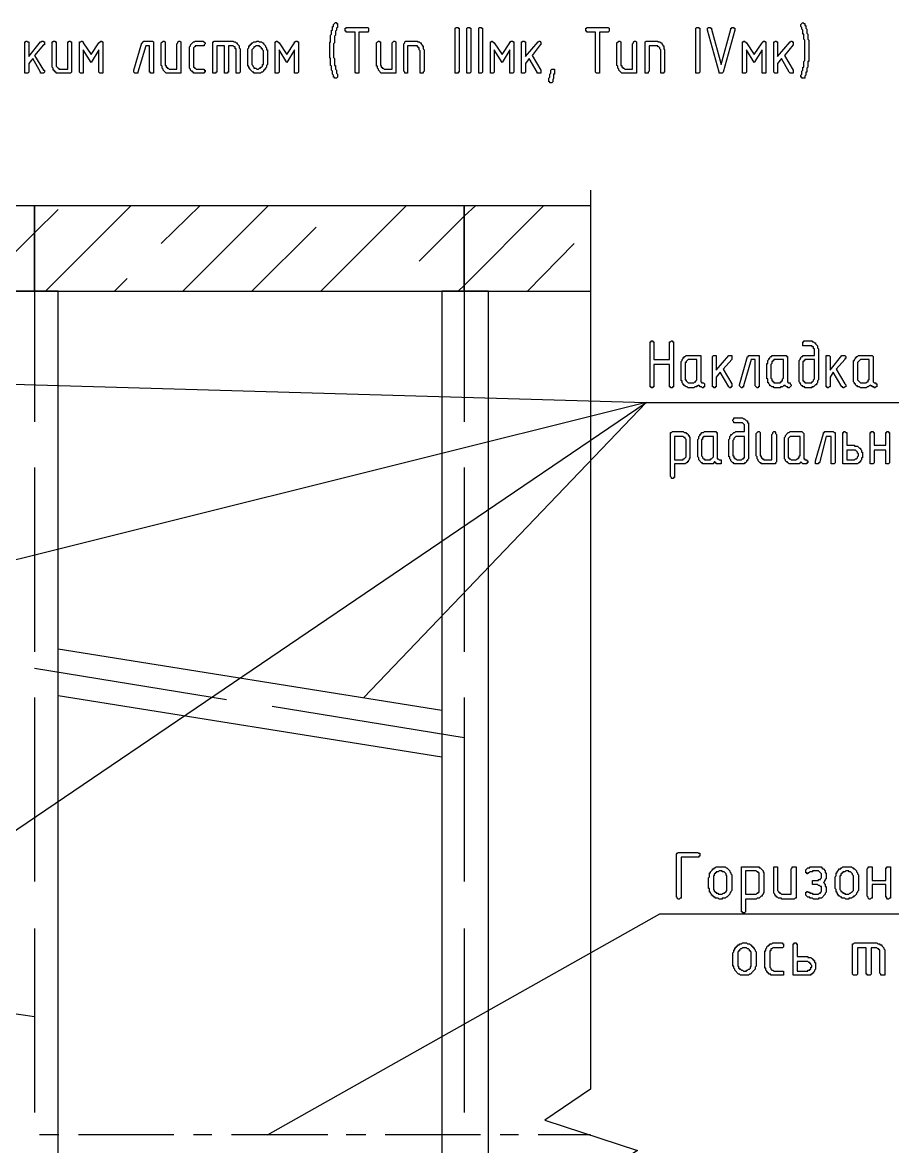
# Model space of a CAD drawing. Header units: millimetres. Extents: x 1 to 1188, y 1 to 840.
# Drawn here: x 120.9 to 177.6, y 323.3 to 396.6 of the extents above; entities that cross this region are included whole.
import ezdxf

# ---------------------------------------------------------------- set-up
doc = ezdxf.new("R2010")
doc.units = ezdxf.units.MM
doc.layers.add('GEOMETRY', color=7, linetype='Continuous')

msp = doc.modelspace()

# ---------------------------------------------------------------- linework, layer by layer
at = {"layer": 'GEOMETRY'}
for points in [[(141.168, 394.786), (141.168, 394.342), (141.231, 394.279), (141.231, 393.834), (141.294, 393.834), (141.294, 393.58), (141.358, 393.517), (141.358, 393.327), (141.421, 393.263), (141.421, 393.072), (141.358, 393.008), (141.231, 393.008), (141.231, 393.072), (141.168, 393.072), (141.168, 393.198), (141.104, 393.263), (141.104, 393.453), (141.041, 393.517), (141.041, 393.77), (140.977, 393.834), (140.977, 394.279), (140.914, 394.342), (140.914, 395.294), (140.977, 395.358), (140.977, 395.803), (141.041, 395.866), (141.041, 396.12), (141.104, 396.12), (141.104, 396.373), (141.168, 396.373), (141.168, 396.502), (141.294, 396.628), (141.358, 396.628), (141.358, 396.565), (141.421, 396.565), (141.421, 396.31), (141.358, 396.247), (141.358, 396.12), (141.294, 396.056), (141.294, 395.803), (141.231, 395.739), (141.231, 395.294), (141.168, 395.231)], [(171.902, 394.786), (171.902, 395.485), (171.839, 395.548), (171.839, 395.866), (171.775, 395.866), (171.775, 396.12), (171.71, 396.183), (171.71, 396.31), (171.647, 396.373), (171.647, 396.502), (171.71, 396.565), (171.775, 396.628), (171.839, 396.565), (171.902, 396.565), (171.902, 396.438), (171.965, 396.438), (171.965, 396.247), (172.029, 396.183), (172.029, 395.93), (172.092, 395.866), (172.092, 395.548), (172.156, 395.485), (172.156, 394.089), (172.092, 394.089), (172.092, 393.707), (172.029, 393.644), (172.029, 393.39), (171.965, 393.39), (171.965, 393.198), (171.902, 393.135), (171.902, 393.008), (171.71, 393.008), (171.71, 393.072), (171.647, 393.072), (171.647, 393.198), (171.71, 393.263), (171.71, 393.453), (171.775, 393.517), (171.775, 393.707), (171.839, 393.707), (171.839, 394.089), (171.902, 394.152)], [(141.93, 396.12), (141.93, 396.247), (141.993, 396.247), (141.993, 396.31), (143.39, 396.31), (143.454, 396.247), (143.454, 396.056), (143.39, 395.993), (142.819, 395.993), (142.819, 393.327), (142.628, 393.327), (142.565, 393.39), (142.565, 395.993), (141.993, 395.993), (141.993, 396.056), (141.93, 396.056)], [(149.232, 393.327), (149.105, 393.327), (149.105, 396.247), (149.169, 396.31), (149.295, 396.31), (149.295, 396.247), (149.359, 396.247), (149.359, 393.39), (149.295, 393.39), (149.295, 393.327)], [(149.994, 393.327), (149.867, 393.327), (149.867, 396.247), (149.931, 396.31), (150.057, 396.31), (150.057, 396.247), (150.121, 396.247), (150.121, 393.39), (150.057, 393.327)], [(150.756, 393.327), (150.629, 393.327), (150.629, 396.247), (150.693, 396.31), (150.819, 396.31), (150.819, 396.247), (150.883, 396.247), (150.883, 393.39), (150.819, 393.327)], [(157.614, 396.12), (157.614, 396.247), (157.678, 396.247), (157.678, 396.31), (159.075, 396.31), (159.139, 396.247), (159.139, 396.056), (159.075, 395.993), (158.503, 395.993), (158.503, 393.327), (158.313, 393.327), (158.248, 393.39), (158.248, 395.993), (157.678, 395.993), (157.678, 396.056), (157.614, 396.056)], [(164.917, 393.327), (164.79, 393.327), (164.79, 396.247), (164.853, 396.31), (164.98, 396.31), (164.98, 396.247), (165.044, 396.247), (165.044, 393.39), (164.98, 393.327)], [(166.441, 393.327), (166.314, 393.327), (166.314, 393.39), (165.552, 396.12), (165.552, 396.247), (165.615, 396.31), (165.742, 396.31), (165.742, 396.247), (165.806, 396.247), (165.806, 396.183), (166.441, 393.897), (167.076, 396.183), (167.076, 396.247), (167.139, 396.247), (167.139, 396.31), (167.266, 396.31), (167.266, 396.247), (167.33, 396.247), (167.33, 396.12), (166.568, 393.39), (166.504, 393.327)], [(121.292, 394.406), (122.054, 395.358), (122.118, 395.358), (122.118, 395.421), (122.244, 395.421), (122.244, 395.358), (122.308, 395.358), (122.308, 395.168), (122.244, 395.168), (121.673, 394.469), (122.244, 393.517), (122.308, 393.517), (122.308, 393.39), (122.244, 393.327), (122.054, 393.327), (122.054, 393.39), (121.546, 394.279), (121.292, 393.96), (121.292, 393.39), (121.229, 393.327), (121.039, 393.327), (121.039, 395.358), (121.102, 395.358), (121.102, 395.421), (121.165, 395.421), (121.229, 395.358), (121.292, 395.358)], [(124.085, 395.231), (124.085, 393.39), (124.022, 393.327), (123.07, 393.327), (123.07, 393.39), (123.006, 393.39), (123.006, 393.453), (122.943, 393.453), (122.943, 393.517), (122.88, 393.517), (122.88, 393.644), (122.816, 393.707), (122.816, 395.358), (122.88, 395.358), (122.88, 395.421), (123.006, 395.421), (123.006, 395.358), (123.07, 395.358), (123.07, 393.77), (123.197, 393.644), (123.26, 393.644), (123.26, 393.58), (123.832, 393.58), (123.832, 395.358), (123.895, 395.358), (123.895, 395.421), (124.022, 395.421), (124.022, 395.358), (124.085, 395.358)], [(125.356, 394.025), (124.848, 394.851), (124.848, 393.327), (124.657, 393.327), (124.594, 393.39), (124.594, 395.358), (124.657, 395.358), (124.721, 395.421), (124.784, 395.421), (124.784, 395.358), (124.848, 395.358), (124.848, 395.294), (125.356, 394.532), (125.864, 395.294), (125.991, 395.421), (126.055, 395.421), (126.055, 395.358), (126.118, 395.358), (126.118, 393.327), (125.928, 393.327), (125.864, 393.39), (125.864, 394.851)], [(128.785, 395.421), (129.356, 395.421), (129.42, 395.358), (129.42, 393.327), (129.23, 393.327), (129.23, 393.39), (129.166, 393.39), (129.166, 395.104), (128.913, 395.104), (128.404, 393.39), (128.404, 393.327), (128.214, 393.327), (128.151, 393.39), (128.151, 393.517), (128.658, 395.294), (128.721, 395.294), (128.721, 395.358)], [(131.198, 395.231), (131.198, 393.327), (130.245, 393.327), (130.055, 393.517), (130.055, 393.58), (129.992, 393.644), (129.992, 393.77), (129.928, 393.834), (129.928, 395.294), (130.055, 395.421), (130.119, 395.421), (130.182, 395.358), (130.182, 393.834), (130.245, 393.834), (130.245, 393.707), (130.309, 393.707), (130.309, 393.644), (130.372, 393.644), (130.435, 393.58), (130.944, 393.58), (130.944, 395.231), (131.007, 395.294), (131.007, 395.358), (131.071, 395.421), (131.134, 395.421), (131.198, 395.358)], [(132.023, 394.786), (132.023, 393.707), (132.088, 393.707), (132.088, 393.644), (132.151, 393.644), (132.214, 393.58), (132.722, 393.58), (132.722, 393.517), (132.785, 393.517), (132.785, 393.39), (132.722, 393.39), (132.722, 393.327), (132.023, 393.327), (132.023, 393.39), (131.96, 393.39), (131.96, 393.453), (131.896, 393.453), (131.833, 393.517), (131.833, 393.58), (131.769, 393.644), (131.769, 395.041), (131.833, 395.104), (131.833, 395.168), (132.023, 395.358), (132.088, 395.358), (132.151, 395.421), (132.658, 395.421), (132.785, 395.294), (132.785, 395.231), (132.722, 395.168), (132.722, 395.104), (132.151, 395.104), (132.151, 395.041), (132.088, 395.041), (132.023, 394.977)], [(133.42, 395.421), (134.627, 395.421), (134.691, 395.358), (134.754, 395.358), (134.818, 395.294), (134.881, 395.294), (134.881, 395.231), (135.008, 395.104), (135.008, 394.977), (135.071, 394.914), (135.071, 393.39), (135.008, 393.327), (134.818, 393.327), (134.818, 394.914), (134.754, 394.914), (134.754, 395.041), (134.691, 395.041), (134.627, 395.104), (134.309, 395.104), (134.309, 393.39), (134.246, 393.39), (134.246, 393.327), (134.056, 393.327), (134.056, 395.104), (133.547, 395.104), (133.547, 393.39), (133.484, 393.39), (133.484, 393.327), (133.294, 393.327), (133.294, 395.358), (133.357, 395.358), (133.357, 395.421)], [(135.58, 394.025), (135.58, 394.914), (135.643, 394.977), (135.643, 395.104), (135.706, 395.104), (135.706, 395.168), (135.77, 395.168), (135.77, 395.231), (135.833, 395.231), (135.833, 395.294), (135.897, 395.294), (135.96, 395.358), (136.088, 395.358), (136.152, 395.421), (136.278, 395.421), (136.342, 395.358), (136.469, 395.358), (136.532, 395.294), (136.595, 395.294), (136.595, 395.231), (136.722, 395.104), (136.722, 395.041), (136.785, 394.977), (136.785, 394.851), (136.85, 394.851), (136.85, 393.897), (136.785, 393.834), (136.785, 393.707), (136.722, 393.644), (136.722, 393.58), (136.659, 393.58), (136.659, 393.517), (136.595, 393.517), (136.595, 393.453), (136.532, 393.39), (136.469, 393.39), (136.405, 393.327), (135.96, 393.327), (135.96, 393.39), (135.897, 393.39), (135.706, 393.58), (135.706, 393.644), (135.643, 393.644), (135.643, 393.77), (135.58, 393.77)], [(136.595, 394.025), (136.595, 394.786), (136.532, 394.851), (136.532, 394.914), (136.469, 394.914), (136.469, 394.977), (136.405, 395.041), (136.342, 395.041), (136.342, 395.104), (136.088, 395.104), (136.023, 395.041), (135.96, 395.041), (135.96, 394.977), (135.833, 394.851), (135.833, 393.897), (135.897, 393.834), (135.897, 393.77), (135.96, 393.707), (135.96, 393.644), (136.088, 393.644), (136.152, 393.58), (136.278, 393.58), (136.342, 393.644), (136.405, 393.644), (136.405, 393.707), (136.469, 393.707), (136.532, 393.77), (136.532, 393.897), (136.595, 393.897)], [(138.119, 394.025), (137.611, 394.851), (137.611, 393.39), (137.548, 393.327), (137.357, 393.327), (137.357, 395.358), (137.421, 395.358), (137.421, 395.421), (137.484, 395.421), (137.611, 395.294), (138.119, 394.532), (138.628, 395.294), (138.628, 395.358), (138.691, 395.358), (138.691, 395.421), (138.818, 395.421), (138.818, 395.358), (138.881, 395.358), (138.881, 393.39), (138.818, 393.327), (138.628, 393.327), (138.628, 394.851)], [(145.231, 395.231), (145.231, 393.327), (144.279, 393.327), (144.089, 393.517), (144.089, 393.58), (144.026, 393.644), (144.026, 393.77), (143.961, 393.77), (143.961, 395.294), (144.026, 395.358), (144.089, 395.421), (144.152, 395.421), (144.152, 395.358), (144.216, 395.358), (144.216, 393.834), (144.279, 393.834), (144.279, 393.707), (144.343, 393.707), (144.343, 393.644), (144.406, 393.644), (144.469, 393.58), (144.978, 393.58), (144.978, 395.294), (145.105, 395.421), (145.168, 395.421), (145.231, 395.358)], [(145.74, 393.453), (145.74, 395.231), (145.803, 395.294), (145.803, 395.358), (145.867, 395.421), (146.629, 395.421), (146.629, 395.358), (146.756, 395.358), (146.819, 395.294), (146.882, 395.294), (146.882, 395.231), (146.946, 395.168), (146.946, 395.104), (147.009, 395.104), (147.009, 394.914), (147.073, 394.851), (147.073, 393.453), (147.009, 393.39), (147.009, 393.327), (146.819, 393.327), (146.819, 394.786), (146.756, 394.851), (146.756, 394.977), (146.692, 394.977), (146.692, 395.041), (146.629, 395.041), (146.629, 395.104), (145.994, 395.104), (145.994, 393.327), (145.803, 393.327), (145.803, 393.39)], [(152.153, 394.025), (151.645, 394.851), (151.645, 393.39), (151.581, 393.327), (151.391, 393.327), (151.391, 395.358), (151.455, 395.358), (151.455, 395.421), (151.518, 395.421), (151.645, 395.294), (152.153, 394.532), (152.66, 395.294), (152.66, 395.358), (152.725, 395.358), (152.725, 395.421), (152.852, 395.421), (152.852, 395.358), (152.915, 395.358), (152.915, 393.39), (152.852, 393.327), (152.66, 393.327), (152.66, 394.851)], [(153.677, 394.406), (154.503, 395.358), (154.566, 395.421), (154.63, 395.421), (154.63, 395.358), (154.693, 395.358), (154.693, 395.168), (154.63, 395.168), (154.121, 394.469), (154.693, 393.517), (154.693, 393.327), (154.439, 393.327), (154.439, 393.39), (153.931, 394.279), (153.677, 393.96), (153.677, 393.39), (153.614, 393.327), (153.423, 393.327), (153.423, 395.358), (153.486, 395.358), (153.486, 395.421), (153.614, 395.421), (153.614, 395.358), (153.677, 395.358)], [(160.916, 395.231), (160.916, 393.327), (159.964, 393.327), (159.901, 393.39), (159.836, 393.453), (159.773, 393.517), (159.773, 393.58), (159.709, 393.644), (159.709, 393.77), (159.646, 393.834), (159.646, 395.294), (159.773, 395.421), (159.836, 395.421), (159.901, 395.358), (159.901, 393.834), (159.964, 393.834), (159.964, 393.707), (160.027, 393.707), (160.027, 393.644), (160.091, 393.644), (160.154, 393.58), (160.663, 393.58), (160.663, 395.231), (160.726, 395.294), (160.726, 395.358), (160.789, 395.421), (160.853, 395.421), (160.916, 395.358)], [(161.488, 393.453), (161.488, 395.358), (161.552, 395.421), (162.314, 395.421), (162.314, 395.358), (162.44, 395.358), (162.504, 395.294), (162.567, 395.294), (162.567, 395.231), (162.631, 395.168), (162.631, 395.104), (162.694, 395.104), (162.694, 394.914), (162.757, 394.851), (162.757, 393.39), (162.694, 393.39), (162.694, 393.327), (162.504, 393.327), (162.504, 394.851), (162.44, 394.914), (162.44, 394.977), (162.377, 395.041), (162.314, 395.041), (162.314, 395.104), (161.742, 395.104), (161.742, 393.453), (161.678, 393.39), (161.678, 393.327), (161.488, 393.327)], [(168.6, 394.025), (168.092, 394.851), (168.092, 393.39), (168.028, 393.327), (167.838, 393.327), (167.838, 395.358), (167.902, 395.358), (167.902, 395.421), (167.965, 395.421), (168.092, 395.294), (168.6, 394.532), (169.107, 395.294), (169.171, 395.358), (169.171, 395.421), (169.298, 395.421), (169.298, 395.358), (169.361, 395.358), (169.361, 393.327), (169.107, 393.327), (169.107, 394.851)], [(170.123, 394.406), (170.948, 395.358), (171.013, 395.421), (171.077, 395.421), (171.077, 395.358), (171.14, 395.358), (171.14, 395.168), (170.568, 394.469), (171.14, 393.517), (171.14, 393.327), (170.948, 393.327), (170.885, 393.39), (170.378, 394.279), (170.123, 393.96), (170.123, 393.327), (169.933, 393.327), (169.869, 393.39), (169.869, 395.358), (169.933, 395.358), (169.996, 395.421), (170.06, 395.421), (170.06, 395.358), (170.123, 395.358)], [(155.455, 393.58), (155.582, 393.58), (155.582, 393.263), (155.519, 393.263), (155.519, 393.008), (155.455, 392.881), (155.455, 392.755), (155.392, 392.691), (155.265, 392.691), (155.265, 392.755), (155.202, 392.755), (155.202, 393.008), (155.265, 393.072), (155.265, 393.263), (155.328, 393.327), (155.328, 393.517), (155.392, 393.58)], [(120.213, 269.056), (123.197, 269.056), (123.197, 379.102), (120.213, 379.102)], [(148.216, 269.056), (151.264, 269.056), (151.264, 379.102), (148.216, 379.102)], [(161.805, 373.006), (161.805, 375.801), (161.869, 375.801), (161.869, 375.864), (161.995, 375.864), (161.995, 375.801), (162.059, 375.801), (162.059, 374.657), (163.076, 374.657), (163.076, 375.801), (163.139, 375.801), (163.202, 375.864), (163.266, 375.864), (163.266, 375.801), (163.329, 375.801), (163.329, 372.879), (163.266, 372.879), (163.266, 372.816), (163.139, 372.816), (163.139, 372.879), (163.076, 372.879), (163.076, 374.34), (162.059, 374.34), (162.059, 372.879), (161.995, 372.879), (161.995, 372.816), (161.869, 372.816), (161.869, 372.879), (161.805, 372.879)], [(172.791, 375.229), (172.791, 373.323), (172.727, 373.26), (172.727, 373.133), (172.664, 373.069), (172.664, 373.006), (172.601, 373.006), (172.536, 372.943), (172.473, 372.879), (172.346, 372.879), (172.346, 372.816), (171.902, 372.816), (171.902, 372.879), (171.775, 372.879), (171.775, 372.943), (171.71, 372.943), (171.647, 373.006), (171.647, 373.069), (171.584, 373.069), (171.584, 373.133), (171.52, 373.196), (171.52, 374.594), (171.584, 374.657), (171.584, 374.72), (171.647, 374.72), (171.647, 374.784), (171.71, 374.847), (171.775, 374.847), (171.775, 374.91), (172.536, 374.91), (172.536, 375.356), (172.473, 375.356), (172.473, 375.482), (172.409, 375.482), (172.346, 375.546), (171.775, 375.546), (171.775, 375.801), (171.839, 375.801), (171.839, 375.864), (172.346, 375.864), (172.409, 375.801), (172.473, 375.801), (172.536, 375.736), (172.601, 375.736), (172.601, 375.673), (172.727, 375.546), (172.727, 375.419), (172.791, 375.356)], [(165.36, 373.006), (165.36, 372.879), (165.297, 372.879), (165.297, 372.816), (165.234, 372.816), (165.17, 372.879), (165.044, 372.879), (165.044, 372.943), (164.98, 372.943), (164.98, 373.006), (164.917, 372.943), (164.853, 372.943), (164.853, 372.879), (164.727, 372.879), (164.663, 372.816), (164.281, 372.816), (164.218, 372.879), (164.155, 372.879), (164.091, 372.943), (164.028, 372.943), (164.028, 373.006), (163.964, 373.006), (163.964, 373.069), (163.901, 373.133), (163.901, 373.26), (163.838, 373.26), (163.838, 374.53), (163.901, 374.594), (163.901, 374.657), (163.964, 374.72), (163.964, 374.784), (164.028, 374.784), (164.028, 374.847), (164.091, 374.847), (164.155, 374.91), (165.107, 374.91), (165.107, 373.196), (165.17, 373.196), (165.17, 373.133), (165.297, 373.133), (165.36, 373.069)], [(164.853, 374.657), (164.281, 374.657), (164.155, 374.53), (164.155, 374.467), (164.091, 374.467), (164.091, 373.323), (164.155, 373.323), (164.155, 373.26), (164.281, 373.133), (164.663, 373.133), (164.727, 373.196), (164.79, 373.196), (164.79, 373.26), (164.853, 373.323)], [(166.123, 373.958), (166.948, 374.91), (167.139, 374.91), (167.139, 374.657), (166.568, 374.022), (167.139, 373.069), (167.139, 372.879), (167.076, 372.879), (167.076, 372.816), (167.013, 372.816), (166.948, 372.879), (166.377, 373.831), (166.123, 373.514), (166.123, 372.879), (166.059, 372.879), (166.059, 372.816), (165.996, 372.816), (165.932, 372.879), (165.869, 372.879), (165.869, 374.847), (165.932, 374.91), (166.123, 374.91)], [(168.282, 374.91), (168.917, 374.91), (168.917, 372.879), (168.854, 372.879), (168.854, 372.816), (168.79, 372.816), (168.664, 372.943), (168.664, 374.657), (168.409, 374.657), (167.902, 372.943), (167.902, 372.879), (167.838, 372.879), (167.838, 372.816), (167.773, 372.816), (167.647, 372.943), (167.647, 373.006), (168.155, 374.847), (168.219, 374.847), (168.219, 374.91)], [(171.013, 373.006), (171.013, 372.943), (170.948, 372.879), (170.885, 372.816), (170.822, 372.816), (170.758, 372.879), (170.695, 372.879), (170.631, 372.943), (170.568, 372.943), (170.568, 373.006), (170.568, 372.943), (170.505, 372.943), (170.441, 372.879), (170.314, 372.879), (170.314, 372.816), (169.869, 372.816), (169.869, 372.879), (169.743, 372.879), (169.679, 372.943), (169.616, 372.943), (169.616, 373.006), (169.552, 373.069), (169.552, 373.133), (169.489, 373.133), (169.489, 373.388), (169.426, 373.388), (169.426, 374.403), (169.489, 374.403), (169.489, 374.594), (169.552, 374.657), (169.552, 374.72), (169.616, 374.72), (169.616, 374.784), (169.679, 374.847), (169.743, 374.847), (169.743, 374.91), (170.695, 374.91), (170.695, 374.847), (170.758, 374.847), (170.758, 373.196), (170.822, 373.133), (170.948, 373.133), (170.948, 373.069)], [(170.505, 374.657), (169.869, 374.657), (169.869, 374.594), (169.806, 374.594), (169.806, 374.53), (169.743, 374.53), (169.743, 374.403), (169.679, 374.34), (169.679, 373.451), (169.743, 373.388), (169.743, 373.26), (169.806, 373.26), (169.806, 373.196), (169.869, 373.196), (169.869, 373.133), (170.314, 373.133), (170.314, 373.196), (170.378, 373.196), (170.378, 373.26), (170.441, 373.26), (170.441, 373.388), (170.505, 373.451)], [(172.536, 373.451), (172.536, 374.657), (171.902, 374.657), (171.902, 374.594), (171.839, 374.594), (171.839, 374.53), (171.775, 374.53), (171.775, 373.26), (171.839, 373.26), (171.839, 373.196), (171.902, 373.196), (171.902, 373.133), (172.346, 373.133), (172.346, 373.196), (172.409, 373.196), (172.473, 373.26), (172.473, 373.323), (172.536, 373.388)], [(173.553, 373.958), (174.315, 374.91), (174.505, 374.91), (174.569, 374.847), (174.569, 374.72), (174.505, 374.72), (174.505, 374.657), (173.933, 374.022), (174.505, 373.069), (174.569, 373.006), (174.569, 372.879), (174.505, 372.879), (174.442, 372.816), (174.378, 372.816), (174.378, 372.879), (174.315, 372.879), (173.743, 373.831), (173.553, 373.514), (173.553, 372.879), (173.489, 372.879), (173.426, 372.816), (173.363, 372.816), (173.363, 372.879), (173.298, 372.879), (173.298, 374.91), (173.489, 374.91), (173.553, 374.847)], [(176.601, 373.006), (176.601, 372.879), (176.538, 372.879), (176.473, 372.816), (176.41, 372.816), (176.41, 372.879), (176.283, 372.879), (176.283, 372.943), (176.219, 372.943), (176.156, 373.006), (176.156, 372.943), (176.093, 372.943), (176.029, 372.879), (175.966, 372.879), (175.902, 372.816), (175.521, 372.816), (175.457, 372.879), (175.331, 372.879), (175.331, 372.943), (175.267, 372.943), (175.204, 373.006), (175.204, 373.069), (175.14, 373.069), (175.14, 373.133), (175.077, 373.196), (175.077, 374.594), (175.14, 374.594), (175.14, 374.657), (175.204, 374.72), (175.204, 374.784), (175.267, 374.784), (175.267, 374.847), (175.331, 374.847), (175.394, 374.91), (176.283, 374.91), (176.346, 374.847), (176.346, 373.196), (176.41, 373.133), (176.538, 373.133), (176.538, 373.069), (176.601, 373.069)], [(176.093, 374.657), (175.521, 374.657), (175.331, 374.467), (175.331, 373.323), (175.521, 373.133), (175.902, 373.133), (175.966, 373.196), (176.029, 373.196), (176.029, 373.323), (176.093, 373.323)], [(168.219, 370.213), (168.219, 368.18), (168.155, 368.117), (168.155, 368.053), (168.092, 368.053), (168.092, 367.99), (168.028, 367.927), (167.965, 367.927), (167.965, 367.863), (167.266, 367.863), (167.266, 367.927), (167.203, 367.927), (167.076, 368.053), (167.076, 368.117), (167.013, 368.18), (167.013, 368.307), (166.948, 368.307), (166.948, 369.451), (167.013, 369.514), (167.013, 369.641), (167.076, 369.704), (167.076, 369.768), (167.139, 369.768), (167.266, 369.894), (167.33, 369.894), (167.393, 369.958), (167.965, 369.958), (167.965, 370.403), (167.838, 370.53), (167.266, 370.53), (167.266, 370.593), (167.203, 370.656), (167.203, 370.72), (167.266, 370.783), (167.266, 370.847), (167.838, 370.847), (167.902, 370.783), (167.965, 370.783), (168.092, 370.656), (168.155, 370.656), (168.155, 370.53), (168.219, 370.53)], [(163.139, 369.768), (163.139, 369.894), (163.202, 369.894), (163.266, 369.958), (163.964, 369.958), (164.028, 369.894), (164.155, 369.894), (164.155, 369.831), (164.218, 369.831), (164.281, 369.768), (164.281, 369.704), (164.345, 369.704), (164.345, 369.641), (164.408, 369.577), (164.408, 368.244), (164.345, 368.18), (164.345, 368.117), (164.281, 368.053), (164.281, 367.99), (164.218, 367.99), (164.218, 367.927), (164.155, 367.927), (164.091, 367.863), (163.393, 367.863), (163.393, 366.973), (163.329, 366.973), (163.329, 366.91), (163.202, 366.91), (163.202, 366.973), (163.139, 367.038)], [(163.393, 369.641), (163.393, 368.117), (163.964, 368.117), (163.964, 368.18), (164.028, 368.18), (164.155, 368.307), (164.155, 369.451), (164.091, 369.514), (164.091, 369.577), (164.028, 369.577), (163.964, 369.641)], [(166.441, 367.99), (166.441, 367.863), (166.123, 367.863), (166.123, 367.927), (166.059, 367.927), (166.059, 367.99), (165.996, 367.99), (165.996, 367.927), (165.932, 367.927), (165.932, 367.863), (165.234, 367.863), (165.234, 367.927), (165.17, 367.927), (164.98, 368.117), (164.98, 368.244), (164.917, 368.307), (164.917, 369.451), (164.98, 369.514), (164.98, 369.641), (165.044, 369.704), (165.044, 369.768), (165.107, 369.768), (165.107, 369.831), (165.17, 369.831), (165.17, 369.894), (165.297, 369.894), (165.36, 369.958), (166.123, 369.958), (166.123, 369.894), (166.186, 369.894), (166.186, 368.18), (166.251, 368.18), (166.314, 368.117), (166.441, 368.117)], [(165.932, 369.641), (165.297, 369.641), (165.297, 369.577), (165.234, 369.577), (165.234, 369.451), (165.17, 369.451), (165.17, 368.37), (165.234, 368.307), (165.234, 368.244), (165.297, 368.18), (165.36, 368.18), (165.36, 368.117), (165.742, 368.117), (165.742, 368.18), (165.806, 368.18), (165.932, 368.307)], [(167.965, 368.434), (167.965, 369.641), (167.393, 369.641), (167.266, 369.514), (167.266, 369.451), (167.203, 369.386), (167.203, 368.37), (167.266, 368.37), (167.266, 368.244), (167.33, 368.244), (167.33, 368.18), (167.393, 368.18), (167.456, 368.117), (167.773, 368.117), (167.838, 368.18), (167.902, 368.18), (167.902, 368.244), (167.965, 368.244)], [(170.06, 369.768), (170.06, 367.99), (169.996, 367.927), (169.996, 367.863), (169.044, 367.863), (169.044, 367.927), (168.981, 367.927), (168.854, 368.053), (168.854, 368.117), (168.79, 368.18), (168.79, 368.307), (168.727, 368.37), (168.727, 369.831), (168.854, 369.958), (168.917, 369.958), (168.981, 369.894), (168.981, 368.37), (169.044, 368.37), (169.044, 368.244), (169.107, 368.244), (169.107, 368.18), (169.171, 368.18), (169.234, 368.117), (169.743, 368.117), (169.743, 369.768), (169.806, 369.831), (169.806, 369.894), (169.869, 369.958), (169.933, 369.958), (169.996, 369.894), (169.996, 369.831)], [(172.092, 367.99), (172.092, 367.927), (172.029, 367.927), (172.029, 367.863), (171.775, 367.863), (171.71, 367.927), (171.647, 367.99), (171.52, 367.863), (170.885, 367.863), (170.822, 367.927), (170.758, 367.927), (170.758, 367.99), (170.695, 367.99), (170.631, 368.053), (170.631, 368.117), (170.568, 368.18), (170.568, 369.577), (170.631, 369.641), (170.631, 369.704), (170.822, 369.894), (170.885, 369.894), (170.948, 369.958), (171.71, 369.958), (171.775, 369.894), (171.839, 369.831), (171.839, 368.18), (171.902, 368.18), (171.902, 368.117), (172.029, 368.117), (172.029, 368.053), (172.092, 368.053)], [(171.584, 369.641), (170.948, 369.641), (170.822, 369.514), (170.822, 368.244), (170.885, 368.244), (170.885, 368.18), (170.948, 368.18), (171.013, 368.117), (171.33, 368.117), (171.394, 368.18), (171.457, 368.18), (171.457, 368.244), (171.52, 368.244), (171.52, 368.37), (171.584, 368.37)], [(173.235, 369.958), (173.743, 369.958), (173.806, 369.894), (173.87, 369.894), (173.87, 367.927), (173.806, 367.863), (173.616, 367.863), (173.616, 369.641), (173.298, 369.641), (172.854, 367.927), (172.791, 367.927), (172.791, 367.863), (172.601, 367.863), (172.601, 368.053), (173.108, 369.831), (173.108, 369.894), (173.171, 369.894), (173.171, 369.958)], [(175.648, 368.434), (175.648, 368.244), (175.584, 368.244), (175.584, 368.117), (175.521, 368.053), (175.521, 367.99), (175.457, 367.99), (175.457, 367.927), (175.394, 367.927), (175.331, 367.863), (174.378, 367.863), (174.378, 369.894), (174.442, 369.894), (174.442, 369.958), (174.505, 369.958), (174.569, 369.894), (174.632, 369.894), (174.632, 369.069), (175.14, 369.069), (175.14, 369.006), (175.331, 369.006), (175.457, 368.879), (175.521, 368.879), (175.521, 368.815), (175.584, 368.752), (175.584, 368.625), (175.648, 368.625)], [(176.41, 368.752), (176.41, 367.927), (176.346, 367.863), (176.156, 367.863), (176.156, 369.894), (176.219, 369.894), (176.219, 369.958), (176.346, 369.958), (176.346, 369.894), (176.41, 369.894), (176.41, 369.069), (177.172, 369.069), (177.172, 369.894), (177.235, 369.894), (177.235, 369.958), (177.363, 369.958), (177.363, 369.894), (177.427, 369.894), (177.427, 367.927), (177.363, 367.863), (177.172, 367.863), (177.172, 368.752)], [(175.394, 368.434), (175.394, 368.497), (175.331, 368.56), (175.331, 368.625), (175.204, 368.752), (174.632, 368.752), (174.632, 368.117), (175.14, 368.117), (175.204, 368.18), (175.267, 368.18), (175.331, 368.244), (175.331, 368.307), (175.394, 368.37)], [(163.838, 342.208), (163.838, 339.542), (163.773, 339.542), (163.71, 339.478), (163.646, 339.478), (163.583, 339.542), (163.583, 339.605), (163.519, 339.605), (163.519, 342.398), (163.583, 342.463), (163.646, 342.527), (164.917, 342.527), (164.98, 342.463), (165.044, 342.463), (165.044, 342.272), (164.98, 342.272), (164.98, 342.208)], [(165.615, 340.24), (165.615, 340.876), (165.679, 340.939), (165.679, 341.193), (165.742, 341.193), (165.742, 341.256), (165.869, 341.383), (165.869, 341.446), (165.996, 341.446), (165.996, 341.51), (166.059, 341.51), (166.123, 341.573), (166.694, 341.573), (166.758, 341.51), (166.821, 341.51), (166.948, 341.383), (167.013, 341.319), (167.013, 341.256), (167.076, 341.193), (167.076, 341.129), (167.139, 341.066), (167.139, 340.05), (167.076, 339.985), (167.076, 339.922), (167.013, 339.859), (167.013, 339.795), (166.948, 339.732), (166.821, 339.605), (166.758, 339.605), (166.694, 339.542), (166.504, 339.542), (166.504, 339.478), (166.314, 339.478), (166.251, 339.542), (166.059, 339.542), (166.059, 339.605), (165.996, 339.605), (165.932, 339.669), (165.869, 339.669), (165.869, 339.732), (165.806, 339.732), (165.806, 339.795), (165.742, 339.859), (165.742, 339.922), (165.679, 339.922), (165.679, 340.177), (165.615, 340.177)], [(167.773, 341.446), (167.773, 341.573), (168.917, 341.573), (168.917, 341.51), (168.981, 341.51), (169.171, 341.319), (169.171, 341.256), (169.234, 341.193), (169.234, 339.859), (169.171, 339.859), (169.171, 339.795), (169.107, 339.732), (169.107, 339.669), (169.044, 339.669), (168.917, 339.542), (168.79, 339.542), (168.727, 339.478), (168.028, 339.478), (168.028, 338.653), (167.965, 338.589), (167.838, 338.589), (167.838, 338.653), (167.773, 338.653)], [(171.33, 341.446), (171.33, 339.542), (171.267, 339.542), (171.203, 339.478), (170.378, 339.478), (170.378, 339.542), (170.188, 339.542), (170.123, 339.605), (170.06, 339.605), (170.06, 339.669), (169.996, 339.669), (169.996, 339.732), (169.933, 339.732), (169.933, 339.795), (169.869, 339.859), (169.869, 341.573), (170.123, 341.573), (170.123, 340.05), (170.188, 339.985), (170.188, 339.922), (170.251, 339.922), (170.251, 339.859), (170.314, 339.859), (170.378, 339.795), (171.013, 339.795), (171.013, 341.446), (171.077, 341.51), (171.077, 341.573), (171.33, 341.573)], [(172.981, 340.114), (172.981, 340.304), (172.918, 340.304), (172.854, 340.367), (172.791, 340.367), (172.727, 340.431), (172.409, 340.431), (172.409, 340.684), (172.791, 340.684), (172.791, 340.748), (172.918, 340.748), (172.918, 340.811), (172.981, 340.876), (172.981, 341.129), (172.791, 341.319), (172.409, 341.319), (172.409, 341.256), (172.219, 341.256), (172.156, 341.193), (172.092, 341.193), (172.092, 341.129), (172.029, 341.129), (172.029, 341.193), (171.965, 341.193), (171.965, 341.383), (172.092, 341.51), (172.219, 341.51), (172.219, 341.573), (172.981, 341.573), (172.981, 341.51), (173.044, 341.51), (173.044, 341.446), (173.108, 341.446), (173.235, 341.319), (173.235, 341.193), (173.298, 341.193), (173.298, 340.811), (173.235, 340.748), (173.235, 340.684), (173.171, 340.684), (173.171, 340.621), (173.108, 340.557), (173.235, 340.431), (173.235, 340.304), (173.298, 340.304), (173.298, 339.922), (173.235, 339.859), (173.235, 339.795), (172.981, 339.542), (172.791, 339.542), (172.791, 339.478), (172.473, 339.478), (172.409, 339.542), (172.219, 339.542), (172.219, 339.605), (172.092, 339.605), (171.965, 339.732), (171.965, 339.922), (172.029, 339.922), (172.029, 339.985), (172.092, 339.985), (172.092, 339.922), (172.219, 339.922), (172.219, 339.859), (172.409, 339.859), (172.409, 339.795), (172.791, 339.795), (172.854, 339.859), (172.918, 339.859), (172.918, 339.922), (172.981, 339.985)], [(173.87, 340.24), (173.87, 340.939), (173.933, 341.002), (173.933, 341.193), (173.997, 341.193), (173.997, 341.256), (174.123, 341.383), (174.123, 341.446), (174.252, 341.446), (174.252, 341.51), (174.315, 341.51), (174.378, 341.573), (174.95, 341.573), (175.014, 341.51), (175.077, 341.51), (175.077, 341.446), (175.14, 341.446), (175.267, 341.319), (175.267, 341.256), (175.331, 341.193), (175.331, 341.129), (175.394, 341.066), (175.394, 340.05), (175.331, 339.985), (175.331, 339.922), (175.267, 339.859), (175.267, 339.795), (175.14, 339.669), (175.077, 339.669), (175.077, 339.605), (175.014, 339.605), (174.95, 339.542), (174.759, 339.542), (174.759, 339.478), (174.569, 339.478), (174.505, 339.542), (174.315, 339.542), (174.315, 339.605), (174.252, 339.605), (174.188, 339.669), (174.123, 339.669), (174.123, 339.732), (174.06, 339.732), (174.06, 339.795), (173.997, 339.859), (173.997, 339.922), (173.933, 339.922), (173.933, 340.114), (173.87, 340.177)], [(176.283, 340.431), (176.283, 339.542), (176.219, 339.542), (176.156, 339.478), (176.093, 339.478), (176.029, 339.542), (176.029, 339.605), (175.966, 339.669), (175.966, 341.446), (176.029, 341.51), (176.029, 341.573), (176.283, 341.573), (176.283, 340.684), (177.172, 340.684), (177.172, 341.51), (177.235, 341.51), (177.235, 341.573), (177.49, 341.573), (177.49, 339.542), (177.427, 339.542), (177.363, 339.478), (177.298, 339.478), (177.235, 339.542), (177.235, 339.605), (177.172, 339.605), (177.172, 340.431)], [(166.821, 340.24), (166.821, 341.002), (166.758, 341.066), (166.758, 341.129), (166.631, 341.256), (166.504, 341.256), (166.504, 341.319), (166.314, 341.319), (166.251, 341.256), (166.123, 341.256), (166.123, 341.193), (166.059, 341.193), (166.059, 341.129), (165.996, 341.129), (165.996, 341.002), (165.932, 341.002), (165.932, 340.114), (165.996, 340.05), (165.996, 339.985), (166.059, 339.985), (166.059, 339.922), (166.123, 339.922), (166.123, 339.859), (166.251, 339.859), (166.251, 339.795), (166.504, 339.795), (166.568, 339.859), (166.631, 339.859), (166.758, 339.985), (166.821, 340.05)], [(168.028, 341.319), (168.028, 339.795), (168.727, 339.795), (168.79, 339.859), (168.854, 339.859), (168.854, 339.922), (168.917, 339.922), (168.917, 341.193), (168.854, 341.193), (168.854, 341.256), (168.79, 341.256), (168.727, 341.319)], [(175.077, 340.24), (175.077, 341.002), (175.014, 341.066), (175.014, 341.129), (174.95, 341.193), (174.885, 341.256), (174.759, 341.256), (174.759, 341.319), (174.569, 341.319), (174.505, 341.256), (174.378, 341.256), (174.378, 341.193), (174.315, 341.193), (174.315, 341.129), (174.252, 341.129), (174.252, 341.002), (174.188, 341.002), (174.188, 340.114), (174.252, 340.05), (174.252, 339.985), (174.315, 339.985), (174.315, 339.922), (174.378, 339.922), (174.378, 339.859), (174.505, 339.859), (174.505, 339.795), (174.759, 339.795), (174.822, 339.859), (174.885, 339.859), (174.95, 339.922), (175.014, 339.985), (175.077, 340.05)], [(167.203, 335.223), (167.203, 335.985), (167.266, 336.048), (167.266, 336.177), (167.33, 336.177), (167.33, 336.303), (167.393, 336.303), (167.393, 336.367), (167.456, 336.367), (167.456, 336.43), (167.52, 336.43), (167.52, 336.494), (167.647, 336.494), (167.647, 336.557), (167.773, 336.557), (167.838, 336.62), (168.092, 336.62), (168.155, 336.557), (168.282, 336.557), (168.345, 336.494), (168.409, 336.494), (168.409, 336.43), (168.472, 336.43), (168.472, 336.367), (168.535, 336.367), (168.535, 336.303), (168.6, 336.303), (168.6, 336.24), (168.664, 336.177), (168.664, 336.113), (168.727, 336.048), (168.727, 335.096), (168.664, 335.033), (168.664, 334.906), (168.6, 334.843), (168.535, 334.779), (168.345, 334.589), (168.282, 334.589), (168.219, 334.526), (167.71, 334.526), (167.647, 334.589), (167.583, 334.589), (167.33, 334.843), (167.33, 334.906), (167.266, 334.969), (167.266, 335.096), (167.203, 335.096)], [(169.616, 335.985), (169.616, 335.033), (169.679, 334.969), (169.679, 334.906), (169.743, 334.843), (169.806, 334.843), (169.869, 334.779), (170.505, 334.779), (170.505, 334.526), (169.679, 334.526), (169.679, 334.589), (169.552, 334.589), (169.552, 334.652), (169.489, 334.652), (169.489, 334.716), (169.426, 334.716), (169.426, 334.779), (169.361, 334.843), (169.361, 334.969), (169.298, 334.969), (169.298, 336.113), (169.361, 336.113), (169.361, 336.24), (169.426, 336.303), (169.426, 336.367), (169.489, 336.43), (169.552, 336.43), (169.552, 336.494), (169.616, 336.494), (169.616, 336.557), (169.743, 336.557), (169.806, 336.62), (170.441, 336.62), (170.441, 336.557), (170.505, 336.557), (170.505, 336.367), (170.441, 336.303), (169.806, 336.303), (169.743, 336.24), (169.679, 336.24), (169.679, 336.113), (169.616, 336.113)], [(172.601, 335.096), (172.601, 334.906), (172.536, 334.843), (172.536, 334.779), (172.473, 334.716), (172.473, 334.652), (172.409, 334.652), (172.346, 334.589), (172.282, 334.589), (172.282, 334.526), (171.14, 334.526), (171.14, 336.557), (171.203, 336.557), (171.203, 336.62), (171.33, 336.62), (171.33, 336.557), (171.394, 336.557), (171.394, 335.731), (172.092, 335.731), (172.092, 335.668), (172.282, 335.668), (172.346, 335.605), (172.409, 335.605), (172.409, 335.541), (172.473, 335.541), (172.473, 335.478), (172.536, 335.478), (172.536, 335.351), (172.601, 335.351)], [(175.14, 336.62), (176.601, 336.62), (176.664, 336.557), (176.791, 336.557), (176.791, 336.494), (176.918, 336.494), (176.918, 336.43), (177.045, 336.303), (177.045, 336.24), (177.108, 336.177), (177.108, 334.526), (176.855, 334.526), (176.855, 334.589), (176.791, 334.652), (176.791, 336.177), (176.728, 336.177), (176.728, 336.24), (176.664, 336.24), (176.601, 336.303), (176.219, 336.303), (176.219, 334.589), (176.156, 334.526), (175.966, 334.526), (175.966, 334.589), (175.902, 334.589), (175.902, 336.303), (175.331, 336.303), (175.331, 334.589), (175.267, 334.526), (175.077, 334.526), (175.014, 334.589), (175.014, 336.557), (175.077, 336.557)], [(168.409, 335.223), (168.409, 336.048), (168.345, 336.048), (168.345, 336.113), (168.282, 336.113), (168.282, 336.177), (168.219, 336.24), (168.155, 336.24), (168.092, 336.303), (167.838, 336.303), (167.773, 336.24), (167.71, 336.24), (167.647, 336.177), (167.647, 336.113), (167.583, 336.113), (167.583, 336.048), (167.52, 336.048), (167.52, 335.096), (167.583, 335.096), (167.583, 334.969), (167.647, 334.969), (167.647, 334.906), (167.71, 334.906), (167.773, 334.843), (167.838, 334.843), (167.902, 334.779), (168.092, 334.779), (168.092, 334.843), (168.155, 334.843), (168.219, 334.906), (168.282, 334.906), (168.345, 334.969), (168.345, 335.033), (168.409, 335.096)], [(172.346, 335.096), (172.346, 335.16), (172.282, 335.223), (172.282, 335.288), (172.219, 335.288), (172.219, 335.351), (172.156, 335.351), (172.092, 335.414), (171.394, 335.414), (171.394, 334.779), (172.092, 334.779), (172.092, 334.843), (172.219, 334.843), (172.219, 334.906), (172.282, 334.906), (172.282, 335.033), (172.346, 335.033)]]:
    msp.add_lwpolyline(points, close=True, dxfattribs=at)
for points in [[(157.931, 385.706), (157.931, 327.095), (154.947, 325.064), (160.98, 323.095), (157.931, 321.064), (157.931, 262.453)], [(93.669, 379.102), (93.669, 384.69), (121.673, 384.69), (121.673, 379.102)], [(117.864, 379.102), (121.673, 382.913), (123.197, 384.435)], [(121.673, 379.102), (121.673, 384.69), (149.677, 384.69), (149.677, 379.102)], [(122.371, 379.102), (127.959, 384.69)], [(129.928, 382.214), (132.468, 384.69)], [(131.326, 379.102), (136.914, 384.69)], [(140.342, 379.102), (145.93, 384.69)], [(146.756, 381.07), (149.677, 383.992), (150.439, 384.69)], [(149.295, 379.102), (149.677, 379.483), (154.883, 384.69)], [(149.677, 379.102), (149.677, 384.69), (157.931, 384.69)], [(135.833, 379.102), (140.025, 383.293)], [(153.804, 379.102), (156.852, 382.214)], [(126.88, 379.102), (127.706, 379.928)], [(93.669, 379.102), (121.736, 379.102)], [(121.673, 379.102), (149.74, 379.102)], [(121.673, 379.102), (121.673, 370.593)], [(149.677, 379.102), (157.931, 379.102)], [(149.677, 379.102), (149.677, 370.593)], [(79.7, 374.213), (161.552, 371.864)], [(107.703, 335.351), (161.552, 371.864), (79.7, 351.416)], [(143.135, 352.622), (161.552, 371.864), (195.588, 371.864)], [(121.673, 367.608), (121.673, 355.607)], [(149.677, 367.608), (149.677, 355.607)], [(123.197, 355.797), (148.216, 351.797)], [(121.673, 354.528), (134.182, 352.495)], [(121.673, 352.622), (121.673, 340.621)], [(123.197, 352.75), (148.216, 348.748)], [(149.677, 352.622), (149.677, 340.621)], [(137.167, 352.052), (149.677, 350.019)], [(136.85, 324.11), (162.44, 338.526), (194.507, 338.526)], [(121.673, 337.573), (121.673, 325.571)], [(149.677, 337.573), (149.677, 325.571)], [(121.673, 331.794), (109.164, 333.635)], [(123.26, 324.11), (121.991, 324.11)], [(130.754, 324.11), (124.531, 324.11)], [(133.23, 324.11), (132.023, 324.11)], [(140.786, 324.11), (134.501, 324.11)], [(143.264, 324.11), (141.993, 324.11)], [(150.756, 324.11), (144.533, 324.11)], [(153.232, 324.11), (152.027, 324.11)], [(157.931, 324.11), (154.503, 324.11)]]:
    msp.add_lwpolyline(points, dxfattribs=at)

doc.saveas('drawing.dxf')
